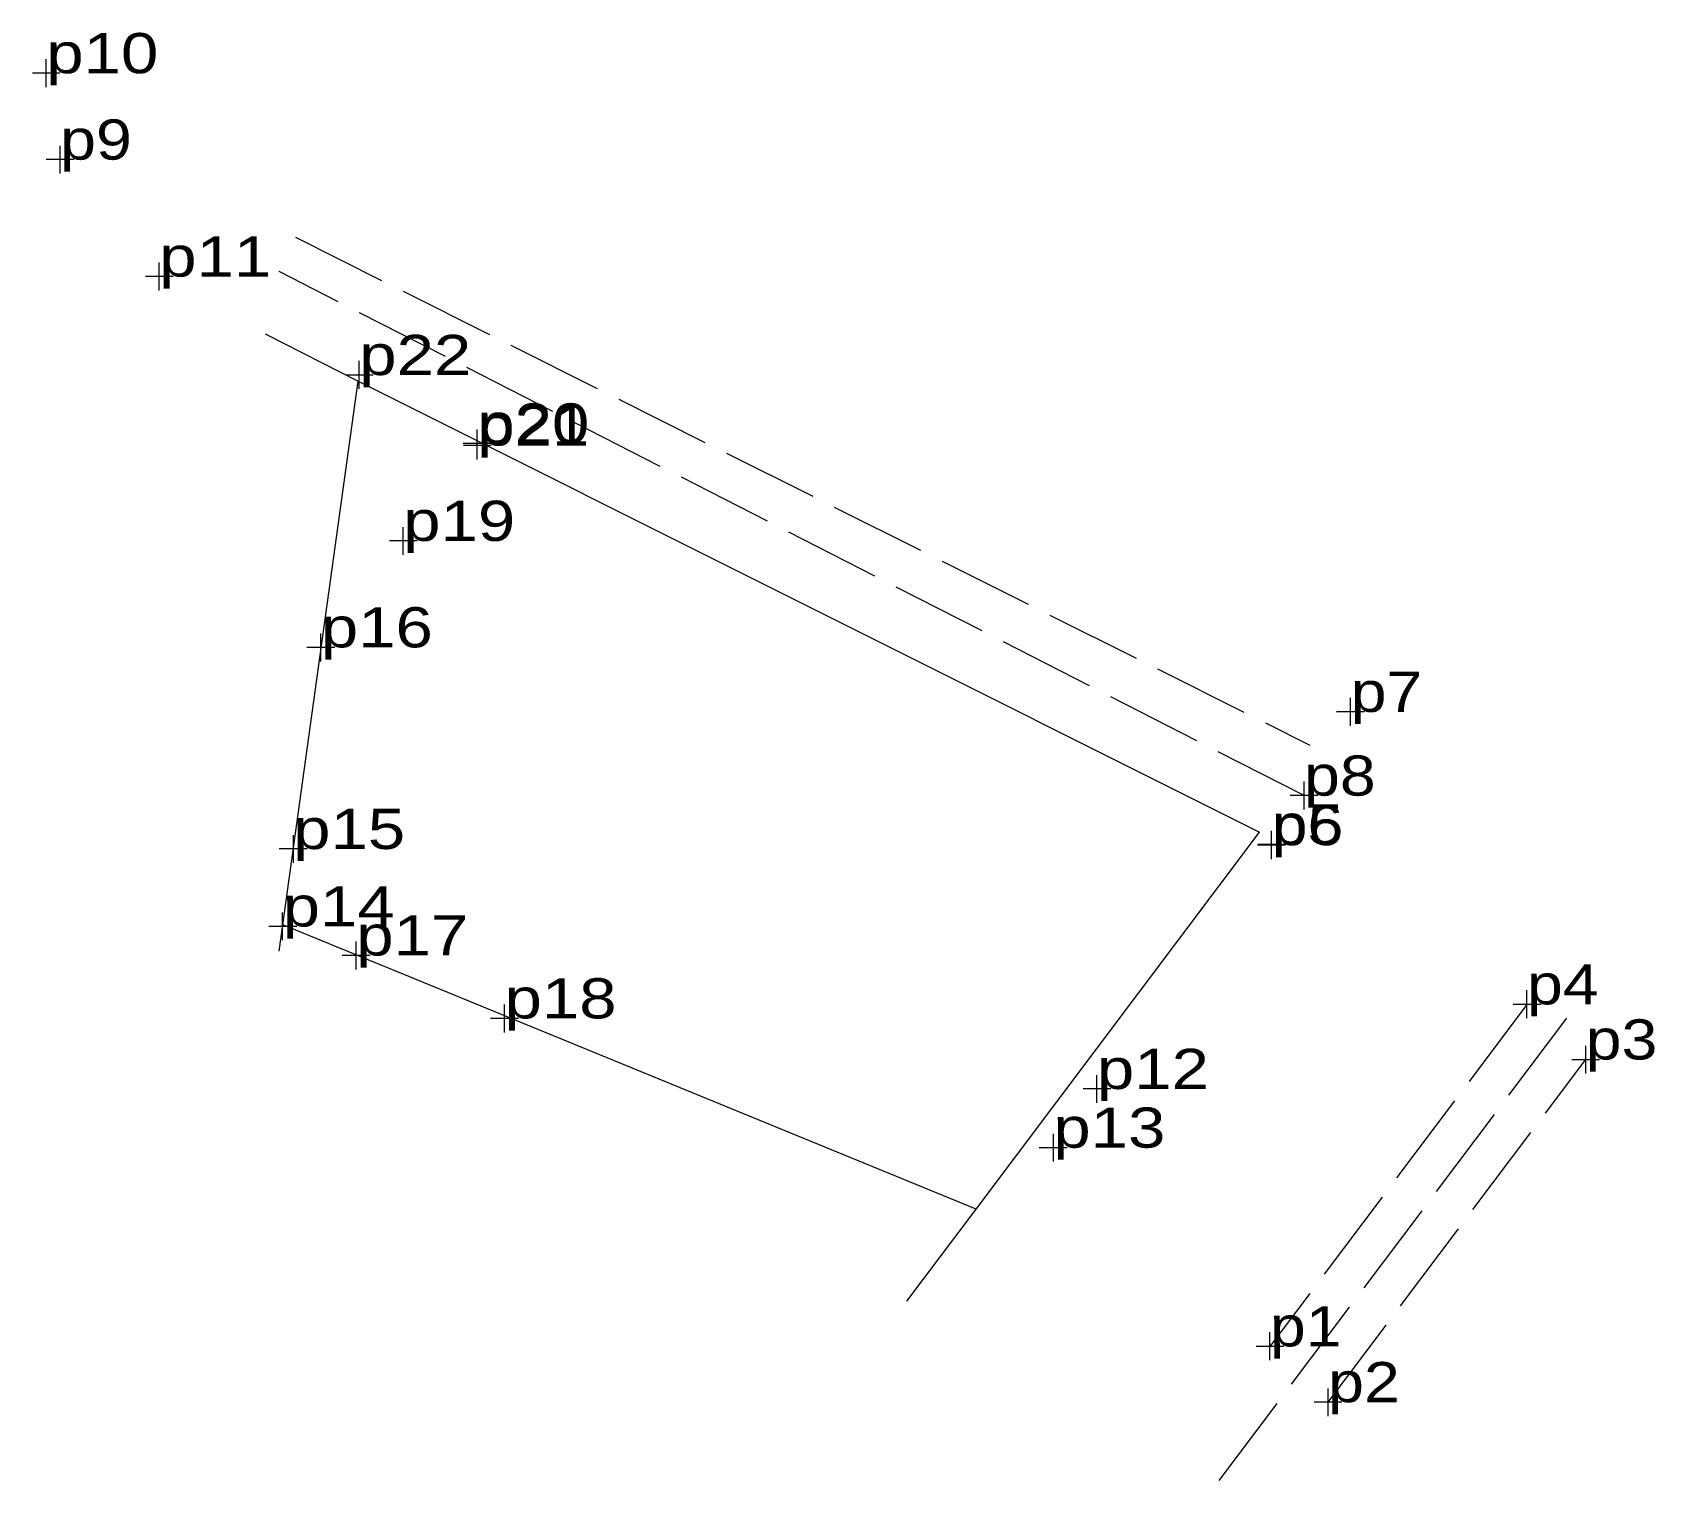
# Model space of a CAD drawing. Header units: metres. Extents: x 533908 to 552455, y 1835699 to 1869012.
# Drawn here: x 533937.3 to 534010, y 1867651.3 to 1867716.2 of the extents above.
import ezdxf

# ---------------------------------------------------------------- set-up
doc = ezdxf.new("R2010")
doc.units = ezdxf.units.M
doc.header["$LTSCALE"] = 0.72
doc.linetypes.add('LONG_DASHED', pattern=[7.5, 6, -1.5])
for name, color, linetype, lineweight in [('10', 7, 'Continuous', 13), ('15', 7, 'Continuous', 13), ('7', 7, 'Continuous', 13)]:
    doc.layers.add(name, color=color, linetype=linetype, lineweight=lineweight)
doc.layers.add('12', color=7, linetype='Continuous')

msp = doc.modelspace()

# ---------------------------------------------------------------- linework, layer by layer
at = {"layer": '10'}
msp.add_line((533979.6, 1867663.48), (533948.54, 1867676.22), dxfattribs=at)
at = {"layer": '15', "linetype": 'LONG_DASHED'}
for p, q in [((533949.1, 1867707.01), (533994.55, 1867684.26)), ((533994.29, 1867682), (533948.37, 1867705.48)), ((534004.28, 1867672.65), (533992.76, 1867657.33)), ((533990.49, 1867651.32), (534006.3, 1867672.34)), ((533995.37, 1867654.83), (534006.91, 1867670.18))]:
    msp.add_line(p, q, dxfattribs=at)
at = {"layer": '15'}
for p, q in [((533948.54, 1867676.22), (533951.92, 1867700.57)), ((533948.38, 1867675.03), (533948.54, 1867676.22))]:
    msp.add_line(p, q, dxfattribs=at)
for points in [[(533947.75, 1867702.68), (533951.92, 1867700.57), (533992.3, 1867680.36)], [(533976.49, 1867659.35), (533979.6, 1867663.48), (533992.3, 1867680.36)]]:
    msp.add_lwpolyline(points, dxfattribs=at)
at = {"layer": '7'}
for p, q in [((533937.94, 1867713.74), (533937.94, 1867714.99)), ((533938.56, 1867714.36), (533937.32, 1867714.36)), ((533938.56, 1867709.87), (533938.56, 1867711.11)), ((533939.19, 1867710.49), (533937.94, 1867710.49)), ((533943.63, 1867705.25), (533942.38, 1867705.25)), ((533943, 1867704.63), (533943, 1867705.88)), ((533951.96, 1867700.22), (533951.96, 1867701.47)), ((533952.59, 1867700.84), (533951.34, 1867700.84)), ((533957.25, 1867697.15), (533957.25, 1867698.4)), ((533957.25, 1867697.06), (533957.25, 1867698.31)), ((533957.87, 1867697.77), (533956.62, 1867697.77)), ((533957.87, 1867697.68), (533956.63, 1867697.68)), ((533953.93, 1867692.79), (533953.93, 1867694.03)), ((533954.55, 1867693.41), (533953.31, 1867693.41)), ((533950.24, 1867688.01), (533950.24, 1867689.26)), ((533950.87, 1867688.64), (533949.62, 1867688.64)), ((533996.38, 1867685.13), (533996.38, 1867686.38)), ((533997, 1867685.75), (533995.75, 1867685.75)), ((533994.91, 1867682), (533993.67, 1867682)), ((533994.29, 1867681.38), (533994.29, 1867682.63)), ((533949.01, 1867678.99), (533949.01, 1867680.23)), ((533993.47, 1867679.81), (533992.22, 1867679.81)), ((533992.84, 1867679.19), (533992.84, 1867680.43)), ((533992.84, 1867679.15), (533992.84, 1867680.4)), ((533949.63, 1867679.61), (533948.38, 1867679.61)), ((533993.46, 1867679.78), (533992.21, 1867679.78)), ((533948.53, 1867675.52), (533948.53, 1867676.77)), ((533949.16, 1867676.14), (533947.91, 1867676.14)), ((533951.83, 1867674.21), (533951.83, 1867675.46)), ((533952.45, 1867674.84), (533951.2, 1867674.84)), ((534004.28, 1867672.03), (534004.28, 1867673.28)), ((533958.47, 1867671.39), (533958.47, 1867672.64)), ((534004.91, 1867672.65), (534003.66, 1867672.65)), ((533959.09, 1867672.02), (533957.84, 1867672.02)), ((534006.91, 1867669.55), (534006.91, 1867670.8)), ((534007.53, 1867670.17), (534006.29, 1867670.17)), ((533985.01, 1867668.24), (533985.01, 1867669.48)), ((533985.64, 1867668.86), (533984.39, 1867668.86)), ((533983.06, 1867665.61), (533983.06, 1867666.85)), ((533983.68, 1867666.23), (533982.43, 1867666.23)), ((533993.39, 1867657.33), (533992.14, 1867657.33)), ((533992.76, 1867656.71), (533992.76, 1867657.96)), ((533995.37, 1867654.21), (533995.37, 1867655.45)), ((533995.99, 1867654.83), (533994.74, 1867654.83))]:
    msp.add_line(p, q, dxfattribs=at)

# ---------------------------------------------------------------- texts
at = {"layer": '12'}
for s, width, p in [('p10', 1.25, (533937.94, 1867714.36)), ('p9', 1.2, (533938.56, 1867710.49)), ('p11', 1.25, (533943, 1867705.25)), ('p22', 1.25, (533951.96, 1867700.84)), ('p20', 1.25, (533957.25, 1867697.77)), ('p21', 1.25, (533957.25, 1867697.68)), ('p19', 1.25, (533953.93, 1867693.41)), ('p16', 1.25, (533950.24, 1867688.64)), ('p7', 1.2, (533996.38, 1867685.75)), ('p8', 1.2, (533994.29, 1867682)), ('p15', 1.25, (533949, 1867679.61)), ('p5', 1.2, (533992.84, 1867679.81)), ('p6', 1.2, (533992.84, 1867679.78)), ('p14', 1.25, (533948.53, 1867676.14)), ('p17', 1.25, (533951.83, 1867674.84)), ('p4', 1.2, (534004.28, 1867672.65)), ('p18', 1.25, (533958.47, 1867672.02)), ('p3', 1.2, (534006.91, 1867670.18)), ('p12', 1.25, (533985.01, 1867668.86)), ('p13', 1.25, (533983.06, 1867666.23)), ('p1', 1.2, (533992.76, 1867657.33)), ('p2', 1.2, (533995.37, 1867654.83))]:
    msp.add_text(s, height=1.8, dxfattribs=dict(at, width=width)).set_placement(p)

doc.saveas('drawing.dxf')
